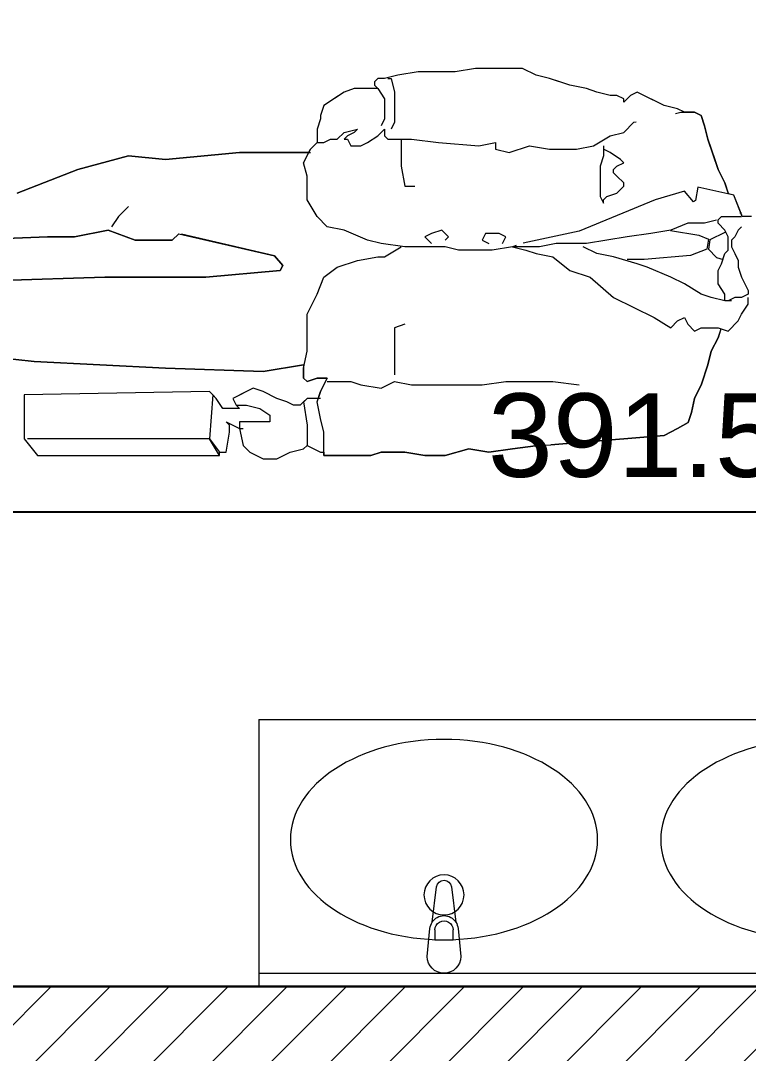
# Model space of a CAD drawing. Header units: centimetres. Extents: x 86156 to 91557, y -55119 to -48172.
# Drawn here: x 88836.3 to 88945.3, y -52449 to -52294.4 of the extents above; entities that cross this region are included whole.
import ezdxf

# ---------------------------------------------------------------- set-up
doc = ezdxf.new("R2010")
doc.units = ezdxf.units.CM
doc.header["$LTSCALE"] = 50
doc.header["$MEASUREMENT"] = 0
doc.layers.get('0').update_dxf_attribs({"color": 8})
for name, color, linetype, lineweight in [('BANJO', 160, 'Continuous', 9), ('BETON HACHURE', 253, 'Continuous', 13), ('MACONNERIE COUPE', 7, 'Continuous', 30), ('MACONNERIE HACHURE', 253, 'Continuous', 13), ('WINDOWS', 21, 'Continuous', 5)]:
    doc.layers.add(name, color=color, linetype=linetype, lineweight=lineweight)
doc.layers.add('COTE 50ème', color=1, linetype='Continuous')
doc.layers.add('FMULT', color=150, linetype='Continuous', plot=False)
doc.layers.add('New_SANITARI BANJO_Pen_No__25', color=7, linetype='Continuous', lineweight=18, true_color=0x40a5ff)
doc.styles.add('RS_TXT_50', font='arial.ttf', dxfattribs={"height": 12.5})
doc.dimstyles.new('RS_50CM_LINEAIRE', dxfattribs={"dimscale": 5, "dimtxt": 12.5, "dimasz": 1.5, "dimexe": 1, "dimexo": 2.5, "dimgap": 1, "dimtad": 1, "dimdec": 1, "dimrnd": 0.5, "dimdsep": 46, "dimtxsty": 'RS_TXT_50', "dimblk1": 'ARCHTICK', "dimblk2": 'ARCHTICK', "dimsah": 1, "dimcen": 2.5, "dimdle": 1, "dimclrt": 4, "dimadec": 0, "dimazin": 2, "dimtfac": 1, "dimtdec": 1, "dimtix": 1, "dimtmove": 2, "dimatfit": 3, "dimfxl": 1, "dimtolj": 1, "dimtzin": 0, "dimarcsym": 0})

# ---------------------------------------------------------------- blocks, each defined once
blk = doc.blocks.new('_ArchTick')
at = {"color": 0, "linetype": 'ByBlock', "const_width": 0.15}
blk.add_lwpolyline([(-0.5, -0.5), (0.5, 0.5)], dxfattribs=at)
blk = doc.blocks.new('*D1689')
at = {"layer": 'COTE 50ème', "color": 0, "lineweight": -2, "ltscale": 0.5, "transparency": 16777216}
for p, q in [((88732.51, -52325.26), (88732.51, -52372.94)), ((89123.76, -52325.26), (89123.76, -52372.94)), ((88727.51, -52367.94), (89128.76, -52367.94))]:
    blk.add_line(p, q, dxfattribs=at)
at = {"layer": 'Defpoints', "color": 0, "ltscale": 0.5, "transparency": 16777216}
for p in [(88732.51, -52312.76), (89123.76, -52312.76), (89123.76, -52367.94)]:
    blk.add_point(p, dxfattribs=at)
at = {"layer": 'COTE 50ème', "color": 0, "lineweight": -2, "ltscale": 0.5, "transparency": 16777216, "xscale": 7.5, "yscale": 7.5, "zscale": 7.5, "rotation": 180}
blk.add_blockref('_ArchTick', (88732.51, -52367.94), dxfattribs=at)
at = {"layer": 'COTE 50ème', "color": 0, "lineweight": -2, "ltscale": 0.5, "transparency": 16777216, "xscale": 7.5, "yscale": 7.5, "zscale": 7.5}
blk.add_blockref('_ArchTick', (89123.76, -52367.94), dxfattribs=at)
at = {"layer": 'COTE 50ème', "color": 4, "ltscale": 0.5, "transparency": 16777216, "insert": (88928.13, -52356.56), "char_height": 12.5, "attachment_point": 5, "style": 'RS_TXT_50'}
blk.add_mtext('\\A1;391.5', dxfattribs=at)

msp = doc.modelspace()

# ---------------------------------------------------------------- hatches: boundary and pattern name
at = {"layer": 'BETON HACHURE', "ltscale": 0.5, "transparency": 33554559}
h = msp.add_hatch(color=256, dxfattribs=at)
h.dxf.hatch_style = 1
h.paths.add_polyline_path([(89857.95, -49968.55), (89601.54, -49712.14), (89017.58, -49863.16), (88999.75, -49863.16), (88314.75, -49713.17), (88293.27, -49713.16), (87031.8, -49846.89), (86857.57, -50021.45), (86757.23, -51272.48), (86839.4, -52045.38), (86669.47, -52571.17), (86746.67, -53900.72), (86983.5, -54130.12), (88279.55, -54131.55), (88279.55, -54261.56), (89504.55, -54261.56), (89504.55, -54401.56), (90492.95, -54401.56), (90492.95, -51921.06), (89857.95, -51772.6)])
h.paths.add_polyline_path([(89837.95, -51788.46), (90472.95, -51936.92), (90472.95, -54381.56), (89524.55, -54381.56), (89524.55, -54241.56), (88299.55, -54241.56), (88299.55, -54111.57), (86991.6, -54110.13), (86766.18, -53891.78), (86689.65, -52573.76), (86859.73, -52047.49), (86777.31, -51272.22), (86876.91, -50030.38), (87040.95, -49866.03), (88294.32, -49733.16), (88312.58, -49733.17), (88997.58, -49883.16), (89020.13, -49883.16), (89595.48, -49734.36), (89837.95, -49976.84)], flags=16)
at = {"layer": 'MACONNERIE HACHURE'}
h = msp.add_hatch(dxfattribs=at)
h.set_pattern_fill('ANSI31', color=256, scale=50, style=0)
h.paths.add_polyline_path([(87758.76, -52955.37), (87778.76, -52955.37), (87778.76, -52947.37), (87758.76, -52947.37)])
h.paths.add_polyline_path([(88286.04, -52214.87), (88333.76, -52214.87), (88333.76, -52217.37), (88286.04, -52217.37)])
h.paths.add_polyline_path([(88508.76, -52214.87), (88511.26, -52214.87), (88511.26, -52217.37), (88508.76, -52217.37)], flags=17)
h.paths.add_polyline_path([(88732.51, -52214.87), (88735.01, -52214.87), (88735.01, -52217.37), (88732.51, -52217.37)], flags=17)
h.paths.add_polyline_path([(89529.77, -52445.36), (89529.77, -52457.35), (89443.76, -52457.37), (89443.76, -52445.36)])
h.paths.add_polyline_path([(89053.75, -52176.06), (89123.76, -52176.06), (89123.76, -52181.06), (89053.75, -52181.06)])
h.paths.add_polyline_path([(89053.75, -52241.87), (89123.76, -52241.87), (89123.76, -52246.87), (89053.75, -52246.87)])
h.paths.add_polyline_path([(89053.75, -52321.87), (89123.76, -52321.87), (89123.76, -52326.87), (89053.75, -52326.87)], flags=17)
h.paths.add_polyline_path([(88422.51, -52214.87), (88422.51, -52217.37), (88428.76, -52217.37), (88428.76, -52214.87), (88425.01, -52214.87), (88425.01, -52082.37), (88422.51, -52082.37)], flags=17)
h.paths.add_polyline_path([(88425.01, -52217.37), (88420.01, -52217.37), (88420.01, -52214.87), (88422.51, -52214.87), (88422.51, -52082.37), (88425.01, -52082.37)], flags=17)
h.paths.add_polyline_path([(88333.76, -52214.87), (88333.76, -52217.37), (88340.01, -52217.37), (88340.01, -52214.87), (88336.26, -52214.87), (88336.26, -52082.37), (88333.76, -52082.37)], flags=16)
h.paths.add_polyline_path([(88336.26, -52217.37), (88331.26, -52217.37), (88331.26, -52214.87), (88333.76, -52214.87), (88333.76, -52082.37), (88336.26, -52082.37)])
h.paths.add_polyline_path([(88821.26, -52214.87), (88821.26, -52217.37), (88815.01, -52217.37), (88815.01, -52214.87), (88818.76, -52214.87), (88818.76, -52082.37), (88821.26, -52082.37)], flags=17)
h.paths.add_polyline_path([(88818.76, -52217.37), (88823.76, -52217.37), (88823.76, -52214.87), (88821.26, -52214.87), (88821.26, -52082.37), (88818.76, -52082.37)], flags=17)
h.paths.add_polyline_path([(88910.01, -52214.87), (88910.01, -52217.37), (88903.76, -52217.37), (88903.76, -52214.87), (88907.51, -52214.87), (88907.51, -52082.37), (88910.01, -52082.37)], flags=17)
h.paths.add_polyline_path([(88998.76, -52214.87), (88998.76, -52217.37), (88992.51, -52217.37), (88992.51, -52214.87), (88996.26, -52214.87), (88996.26, -52082.37), (88998.76, -52082.37)], flags=17)
h.paths.add_polyline_path([(88907.51, -52217.37), (88912.51, -52217.37), (88912.51, -52214.87), (88910.01, -52214.87), (88910.01, -52082.37), (88907.51, -52082.37)], flags=17)
h.paths.add_polyline_path([(88017.09, -52412.37), (87993.76, -52412.37), (87993.76, -52392.37), (88017.09, -52392.37)])
h.paths.add_polyline_path([(88183.76, -52412.37), (88143.76, -52412.37), (88143.76, -52392.37), (88183.76, -52392.37)])
h.paths.add_polyline_path([(87802.09, -52412.37), (87778.76, -52412.37), (87778.76, -52392.37), (87802.09, -52392.37)])
h.paths.add_polyline_path([(87968.76, -52412.37), (87928.76, -52412.37), (87928.76, -52392.37), (87968.76, -52392.37)])
h.paths.add_polyline_path([(87758.76, -52562.37), (87778.76, -52562.37), (87778.76, -52412.37), (87758.76, -52412.37)])
h.paths.add_polyline_path([(87758.76, -52797.37), (87778.76, -52797.37), (87778.76, -52742.37), (87758.76, -52742.37)])
h.paths.add_polyline_path([(87758.76, -53222.37), (87778.76, -53222.37), (87778.76, -53135.37), (87758.76, -53135.37)])
h.paths.add_polyline_path([(87778.76, -53342.49), (88183.76, -53342.49), (88183.76, -53323.37), (87778.76, -53323.37)])
h.paths.add_polyline_path([(88183.76, -53323.37), (88203.76, -53323.37), (88203.76, -52847.37), (88183.76, -52847.37)])
h.paths.add_polyline_path([(88298.76, -52797.37), (88318.76, -52797.37), (88318.76, -52742.37), (88298.76, -52742.37)])
h.paths.add_polyline_path([(88203.76, -52412.37), (88203.76, -52439.04), (88261.26, -52439.04), (88261.26, -52404.04), (88203.76, -52404.04), (88203.76, -52394.04), (88271.26, -52394.04), (88271.26, -52439.04), (88511.26, -52439.04), (88511.26, -52429.04), (88523.26, -52429.04), (88523.26, -52459.04), (88318.76, -52459.04), (88318.76, -52562.37), (88298.76, -52562.37), (88298.76, -52459.04), (88183.76, -52459.04), (88183.76, -52412.37)])
h.paths.add_polyline_path([(88333.76, -52057.37), (88333.76, -52082.37), (88511.26, -52082.37), (88511.26, -52338.82), (88523.26, -52338.82), (88523.26, -52328.82), (88531.26, -52328.82), (88531.26, -52316.82), (88523.26, -52316.82), (88523.58, -52082.16), (88720.51, -52082.37), (88720.51, -52317.04), (88631.26, -52317.04), (88631.26, -52329.04), (88720.51, -52329.04), (88720.51, -52347.05), (88732.51, -52347.05), (88732.51, -52082.37), (88998.76, -52082.37), (88998.76, -52057.37)])
h.paths.add_polyline_path([(89123.76, -52321.87), (89093.76, -52321.87), (89093.76, -52439.04), (88732.51, -52439.04), (88732.51, -52429.04), (88720.51, -52429.04), (88720.51, -52459.04), (89123.76, -52459.04), (89123.76, -52439.04), (89098.76, -52439.04), (89098.76, -52421.87), (89123.76, -52421.87), (89123.76, -52416.87), (89098.76, -52416.87), (89098.76, -52381.87), (89123.76, -52381.87), (89123.76, -52361.87), (89098.76, -52361.87), (89098.76, -52326.87), (89123.76, -52326.87)])
h.paths.add_polyline_path([(89418.76, -52612.37), (89258.76, -52612.37), (89258.76, -52632.37), (89443.76, -52632.37), (89443.76, -52562.37), (89418.76, -52562.37)])
h.paths.add_polyline_path([(89148.76, -52573.37), (89148.76, -52612.37), (89158.76, -52612.37), (89158.76, -52632.37), (89123.76, -52632.37), (89123.76, -52573.37)])
h.paths.add_polyline_path([(89033.76, -52540.37), (89033.76, -52797.37), (89053.76, -52797.37), (89053.76, -52552.37), (89123.76, -52552.37), (89123.76, -52540.37)])
h.paths.add_polyline_path([(89753.76, -53120.37), (89650.76, -53120.37), (89650.76, -53132.37), (90131.82, -53132.37), (90131.82, -53112.37), (89773.76, -53112.37), (89773.76, -52714.37), (89753.76, -52714.37), (89753.76, -52797.37), (89650.76, -52797.37), (89650.76, -52807.37), (89753.76, -52807.37)])
h.paths.add_polyline_path([(89558.76, -53132.37), (89548.76, -53132.37), (89548.76, -53120.37), (89558.76, -53120.37)])
h.paths.add_polyline_path([(89548.76, -52807.37), (89558.76, -52807.37), (89558.76, -52797.37), (89548.76, -52797.37)])
h.paths.add_polyline_path([(89513.76, -52777.38), (89533.76, -52777.38), (89533.76, -52797.37), (89513.76, -52797.37)])
h.paths.add_polyline_path([(89621.76, -52365.37), (89633.76, -52365.37), (89633.76, -52292.38), (89621.76, -52292.38)], flags=17)
h.paths.add_polyline_path([(89444.26, -52540.37), (89444.26, -52552.37), (89513.76, -52552.37), (89513.76, -52687.37), (89533.76, -52687.37), (89533.76, -52552.37), (89633.76, -52552.37), (89633.76, -52435.37), (89621.76, -52435.37), (89621.76, -52445.36), (89611.76, -52445.36), (89611.76, -52457.36), (89621.76, -52457.36), (89621.76, -52540.37)])
h.paths.add_polyline_path([(90013.76, -52057.37), (90013.76, -52082.37), (89943.76, -52082.37), (89943.76, -52312.37), (89773.76, -52312.37), (89773.76, -52622.37), (89753.76, -52622.37), (89753.76, -52292.37), (89923.76, -52292.37), (89923.76, -52082.37), (89568.76, -52082.37), (89568.76, -52057.37)])
h.paths.add_polyline_path([(90233.76, -52424.26), (90233.76, -52502.37), (90358.76, -52502.37), (90358.76, -52567.37), (90383.76, -52567.37), (90383.76, -52477.37), (90258.76, -52477.37), (90258.76, -52424.26)])
h.paths.add_polyline_path([(90233.76, -53062.37), (90233.81, -53112.37), (90223.82, -53112.37), (90223.82, -53132.37), (90233.83, -53132.37), (90233.87, -53182.37), (90258.76, -53182.37), (90258.76, -53132.37), (90383.76, -53132.37), (90383.76, -53112.37), (90258.76, -53112.37), (90258.76, -53062.37)])
h.paths.add_polyline_path([(89103.59, -52902.37), (89053.76, -52902.37), (89053.76, -52942.37), (89103.59, -52942.37)])
h.paths.add_polyline_path([(89263.76, -52902.37), (89223.76, -52902.37), (89223.76, -52942.37), (89263.76, -52942.37)])
h.paths.add_polyline_path([(88553.76, -54162.37), (88653.76, -54162.37), (88653.76, -54187.37), (88553.76, -54187.37)])
h.paths.add_polyline_path([(88333.76, -54052.37), (88308.76, -54052.37), (88308.76, -54072.37), (88333.76, -54072.37)])
h.paths.add_polyline_path([(88208.76, -53742.37), (88208.76, -53677.37), (88183.76, -53677.37), (88183.76, -53767.37), (88308.76, -53767.37), (88308.76, -53782.37), (88333.76, -53782.37), (88333.76, -53742.37)])
h.paths.add_polyline_path([(89028.76, -53932.37), (89028.76, -54072.37), (89053.76, -54072.37), (89053.76, -53957.37), (89071.26, -53957.37), (89071.26, -53932.37)])
h.paths.add_polyline_path([(88333.76, -54122.37), (88333.76, -54162.37), (88373.76, -54162.37), (88373.76, -54187.37), (88308.76, -54187.37), (88308.76, -54122.37)])
h.paths.add_polyline_path([(88893.76, -54162.37), (88833.76, -54162.37), (88833.76, -54187.37), (88918.76, -54187.37), (88918.76, -54122.37), (88918.76, -54122.37), (88903.76, -54122.37), (88903.76, -54072.37), (88893.76, -54072.37)])
h.paths.add_polyline_path([(88208.76, -53447.37), (88183.76, -53447.37), (88183.76, -53497.37), (88208.76, -53497.37)])
h.paths.add_polyline_path([(89463.92, -52902.37), (89513.76, -52902.37), (89513.76, -52942.37), (89463.92, -52942.37)])
h.paths.add_polyline_path([(89303.76, -52902.37), (89343.76, -52902.37), (89343.76, -52942.37), (89303.76, -52942.37)])
h.paths.add_polyline_path([(90013.76, -54162.37), (89913.76, -54162.37), (89913.76, -54187.37), (90013.76, -54187.37)])
h.paths.add_polyline_path([(90233.76, -54052.37), (90258.76, -54052.37), (90258.76, -54072.37), (90233.76, -54072.37)])
h.paths.add_polyline_path([(89251.26, -53932.37), (89251.26, -53957.37), (89268.76, -53957.37), (89268.76, -54122.37), (89298.76, -54122.37), (89298.76, -53957.37), (89316.37, -53957.37), (89316.37, -53932.37)])
h.paths.add_polyline_path([(90358.76, -53742.37), (90358.76, -53677.37), (90383.76, -53677.37), (90383.76, -53767.37), (90258.76, -53767.37), (90258.76, -53782.37), (90233.76, -53782.37), (90233.76, -53742.37)])
h.paths.add_polyline_path([(89538.76, -53932.37), (89538.76, -54072.37), (89513.76, -54072.37), (89513.76, -53957.37), (89496.26, -53957.37), (89496.26, -53932.37)])
h.paths.add_polyline_path([(90233.76, -54122.37), (90233.76, -54162.37), (90193.76, -54162.37), (90193.76, -54187.37), (90258.76, -54187.37), (90258.76, -54122.37)])
h.paths.add_polyline_path([(89673.76, -54162.37), (89733.76, -54162.37), (89733.76, -54187.37), (89648.76, -54187.37), (89648.76, -54122.37), (89648.76, -54122.37), (89663.76, -54122.37), (89663.76, -54072.37), (89673.76, -54072.37)])
h.paths.add_polyline_path([(90358.76, -52797.37), (90383.76, -52797.37), (90383.76, -52747.37), (90358.76, -52747.37)])
h.paths.add_polyline_path([(90358.76, -53447.37), (90383.76, -53447.37), (90383.76, -53497.37), (90358.76, -53497.37)])
h.paths.add_polyline_path([(90233.76, -52847.37), (90258.76, -52847.37), (90258.76, -52902.26), (90233.76, -52902.26)])
h.paths.add_polyline_path([(90233.76, -53397.37), (90258.76, -53397.37), (90258.76, -53342.49), (90233.76, -53342.49)])
h.paths.add_polyline_path([(90193.76, -52082.36), (90233.76, -52082.36), (90233.76, -52057.36), (90193.76, -52057.36)])
h.paths.add_polyline_path([(90233.76, -52154.25), (90258.76, -52154.25), (90258.76, -52107.36), (90233.76, -52107.36)])
h.paths.add_polyline_path([(89298.76, -52082.36), (89148.76, -52082.36), (89148.76, -52057.36), (89298.76, -52057.36)])
h.paths.add_polyline_path([(89418.76, -52082.36), (89398.76, -52082.36), (89398.76, -52057.36), (89418.76, -52057.36)])
at = {"layer": 'WINDOWS'}
h = msp.add_hatch(color=140, dxfattribs=at)
h.dxf.hatch_style = 1
h.paths.add_polyline_path([(89018.83, -49872.96), (88998.69, -49872.96), (88313.69, -49722.97), (88293.78, -49722.96), (87036.29, -49856.27), (86867.05, -50025.82), (86767.07, -51272.35), (86849.36, -52046.42), (86679.36, -52572.44), (86756.23, -53896.34), (86987.47, -54120.32), (88289.35, -54121.76), (88289.35, -54251.76), (89514.35, -54251.76), (89514.35, -54391.76), (90483.15, -54391.76), (90483.15, -51928.83), (89848.15, -51780.37), (89848.15, -49972.61), (89598.57, -49723.03)])
h.paths.add_polyline_path([(89597.96, -49725.25), (89846.15, -49973.44), (89846.15, -51781.96), (90481.15, -51930.42), (90481.15, -54389.76), (89516.35, -54389.76), (89516.35, -54249.76), (88291.35, -54249.76), (88291.35, -54119.77), (86988.28, -54118.32), (86758.18, -53895.45), (86681.38, -52572.7), (86851.4, -52046.63), (86769.08, -51272.33), (86868.98, -50026.72), (87037.2, -49858.18), (88293.89, -49724.96), (88313.47, -49724.97), (88998.47, -49874.96), (89019.08, -49874.96)], flags=16)

# ---------------------------------------------------------------- linework, layer by layer
at = {"layer": 'BANJO'}
for p, q in [((88871.99, -52399.03), (88982.87, -52399.03)), ((88871.99, -52399.03), (88871.99, -52439.03)), ((88897.94, -52429.38), (88898.6, -52424.09)), ((88900.82, -52424.09), (88901.48, -52429.38)), ((88897.21, -52434.53), (88897.61, -52430.33)), ((88901.81, -52430.33), (88902.21, -52434.53)), ((88898.35, -52430.55), (88898.35, -52432.04)), ((88901.07, -52432.04), (88901.07, -52430.55)), ((88898.35, -52432.04), (88901.07, -52432.04)), ((88871.99, -52437.03), (88982.87, -52437.03)), ((88871.99, -52439.03), (88982.87, -52439.03))]:
    msp.add_line(p, q, dxfattribs=at)
at = {"layer": 'BANJO', "extrusion": (0, 0, -1)}
for centre in [(88899.71, -52417.03), (88955.15, -52417.03)]:
    msp.add_ellipse(centre, major_axis=(23, 0), ratio=0.652174, dxfattribs=at)
for centre, major_axis, start_param, end_param in [((88899.71, -52425.31), (2.12, -2.12), -0.785398, 5.497787), ((88899.71, -52424.23), (0.791, 0.791), 4.051589, 6.943986), ((88899.71, -52430.52), (1.49, 1.49), 4.498953, 6.496621), ((88899.71, -52430.52), (1.49, -1.49), 2.446421, 2.928157), ((88899.71, -52430.55), (0.962, -0.962), 2.356194, 5.497787), ((88899.71, -52430.52), (1.49, 1.49), 0.213436, 0.695171), ((88899.71, -52434.53), (1.77, -1.77), -0.785398, 2.356194)]:
    msp.add_ellipse(centre, major_axis=major_axis, ratio=1, start_param=start_param, end_param=end_param, dxfattribs=at)
at = {"layer": 'FMULT', "ltscale": 0.5}
msp.add_lwpolyline([(88271.26, -52439.03), (88271.26, -52394.03), (88203.76, -52394.03), (88203.76, -52107.37), (88333.76, -52107.37), (88333.76, -52082.36), (88998.76, -52082.36), (88998.76, -52107.36), (89123.76, -52107.37), (89123.76, -52439.03)], close=True, dxfattribs=at)
at = {"layer": 'MACONNERIE COUPE'}
msp.add_lwpolyline([(89123.76, -52321.86), (89093.76, -52321.86), (89093.76, -52439.03), (88732.51, -52439.03), (88732.51, -52429.03), (88720.51, -52429.03), (88720.51, -52459.03), (89123.76, -52459.03), (89123.76, -52439.03), (89098.76, -52439.03), (89098.76, -52421.86), (89123.76, -52421.86), (89123.76, -52416.86), (89098.76, -52416.86), (89098.76, -52381.86), (89123.76, -52381.86), (89123.76, -52361.86), (89098.76, -52361.86), (89098.76, -52326.86), (89123.76, -52326.86)], close=True, dxfattribs=at)
at = {"layer": 'New_SANITARI BANJO_Pen_No__25', "color": 150, "linetype": 'Continuous', "lineweight": 5, "true_color": 0x007ae6}
for p, q in [((88904.42, -52301.57), (88901.39, -52302.07)), ((88904.42, -52301.57), (88901.39, -52302.07)), ((88911.48, -52301.57), (88904.42, -52301.57)), ((88906.94, -52301.57), (88904.42, -52301.57)), ((88909.46, -52301.57), (88906.94, -52301.57)), ((88911.48, -52301.57), (88909.46, -52301.57)), ((88913.5, -52302.58), (88911.48, -52301.57)), ((88913.5, -52302.58), (88911.48, -52301.57)), ((88889.79, -52303.08), (88889.29, -52303.58)), ((88889.79, -52303.08), (88889.29, -52303.59)), ((88890.8, -52303.08), (88889.79, -52303.08)), ((88890.8, -52303.08), (88889.79, -52303.08)), ((88892.82, -52302.58), (88890.8, -52303.08)), ((88892.82, -52302.58), (88890.8, -52303.08)), ((88891.31, -52303.08), (88891.81, -52303.08)), ((88891.81, -52303.08), (88892.31, -52305.1)), ((88895.85, -52302.07), (88892.82, -52302.58)), ((88895.84, -52302.07), (88892.82, -52302.58)), ((88898.37, -52302.07), (88895.84, -52302.07)), ((88901.39, -52302.07), (88895.85, -52302.07)), ((88901.39, -52302.07), (88898.37, -52302.07)), ((88915.52, -52303.08), (88913.5, -52302.58)), ((88915.51, -52303.08), (88913.5, -52302.58)), ((88917.03, -52303.59), (88915.51, -52303.08)), ((88918.54, -52304.09), (88915.52, -52303.08)), ((88886.26, -52304.59), (88884.75, -52305.1)), ((88886.26, -52304.59), (88884.75, -52305.1)), ((88889.79, -52304.59), (88886.26, -52304.59)), ((88887.78, -52304.59), (88886.26, -52304.59)), ((88889.29, -52304.59), (88887.78, -52304.59)), ((88889.29, -52303.58), (88889.29, -52304.09)), ((88889.29, -52303.59), (88889.29, -52304.09)), ((88889.29, -52304.09), (88889.79, -52304.59)), ((88889.29, -52304.09), (88889.79, -52304.59)), ((88889.79, -52304.59), (88890.8, -52306.11)), ((88918.54, -52304.09), (88917.03, -52303.59)), ((88921.06, -52304.59), (88918.54, -52304.09)), ((88921.06, -52304.59), (88918.54, -52304.09)), ((88922.58, -52305.1), (88921.06, -52304.59)), ((88922.58, -52305.1), (88921.06, -52304.59)), ((88884.75, -52305.1), (88881.72, -52307.11)), ((88883.24, -52306.11), (88881.72, -52307.11)), ((88884.75, -52305.1), (88883.24, -52306.11)), ((88890.8, -52306.11), (88890.8, -52308.12)), ((88892.31, -52305.1), (88892.31, -52307.11)), ((88924.59, -52305.6), (88922.58, -52305.1)), ((88924.59, -52305.6), (88922.58, -52305.1)), ((88925.6, -52305.6), (88924.59, -52305.6)), ((88925.6, -52305.6), (88924.59, -52305.6)), ((88926.61, -52306.1), (88925.6, -52305.6)), ((88926.61, -52306.11), (88925.6, -52305.6)), ((88927.62, -52305.6), (88926.61, -52306.61)), ((88926.61, -52306.61), (88926.61, -52306.1)), ((88927.11, -52306.11), (88926.61, -52306.61)), ((88926.61, -52306.61), (88926.61, -52306.11)), ((88927.62, -52305.6), (88927.11, -52306.11)), ((88928.63, -52305.1), (88927.62, -52305.6)), ((88928.63, -52305.1), (88927.62, -52305.6)), ((88932.66, -52307.11), (88928.63, -52305.1)), ((88929.64, -52305.6), (88928.63, -52305.1)), ((88932.66, -52307.11), (88929.64, -52305.6)), ((88881.72, -52307.11), (88881.22, -52308.62)), ((88881.72, -52307.11), (88881.22, -52308.63)), ((88890.8, -52308.12), (88890.8, -52309.13)), ((88892.31, -52307.11), (88892.31, -52309.63)), ((88934.68, -52307.62), (88932.66, -52307.11)), ((88934.68, -52307.62), (88932.66, -52307.11)), ((88934.36, -52308.29), (88935.18, -52308.12)), ((88935.69, -52308.12), (88934.68, -52307.62)), ((88935.69, -52308.12), (88934.68, -52307.62)), ((88935.18, -52308.12), (88937.2, -52308.12)), ((88937.2, -52308.12), (88935.69, -52308.12)), ((88937.2, -52308.12), (88935.69, -52308.12)), ((88938.21, -52308.62), (88937.2, -52308.12)), ((88937.2, -52308.12), (88938.21, -52308.63)), ((88881.22, -52309.13), (88880.71, -52310.64)), ((88881.22, -52309.13), (88880.71, -52310.64)), ((88881.22, -52308.62), (88881.22, -52309.13)), ((88881.22, -52308.63), (88881.22, -52309.13)), ((88890.8, -52309.13), (88890.3, -52310.14)), ((88892.31, -52309.63), (88891.81, -52310.64)), ((88926.61, -52311.15), (88928.12, -52309.63)), ((88928.12, -52309.63), (88928.49, -52309.54)), ((88938.72, -52310.14), (88938.21, -52308.62)), ((88938.21, -52308.63), (88938.71, -52310.14)), ((88880.71, -52310.64), (88880.71, -52312.66)), ((88880.71, -52310.64), (88880.71, -52311.15)), ((88880.71, -52311.15), (88880.71, -52311.65)), ((88883.74, -52312.15), (88884.75, -52311.15)), ((88884.75, -52311.15), (88886.77, -52310.64)), ((88886.26, -52311.15), (88885.25, -52311.65)), ((88886.77, -52310.64), (88886.26, -52311.15)), ((88889.79, -52311.65), (88890.3, -52311.15)), ((88890.3, -52311.15), (88890.8, -52310.64)), ((88890.8, -52310.64), (88890.8, -52311.15)), ((88890.8, -52311.15), (88890.8, -52311.65)), ((88924.59, -52311.65), (88926.61, -52311.15)), ((88938.71, -52310.14), (88939.22, -52312.15)), ((88939.22, -52312.15), (88938.72, -52310.14)), ((88880.71, -52312.66), (88879.71, -52313.66)), ((88879.71, -52313.67), (88880.71, -52312.66)), ((88880.71, -52312.66), (88881.72, -52312.66)), ((88881.72, -52312.66), (88882.73, -52312.15)), ((88882.73, -52312.15), (88883.74, -52312.15)), ((88885.25, -52311.65), (88884.75, -52312.15)), ((88884.75, -52312.15), (88885.25, -52312.15)), ((88885.25, -52312.15), (88885.76, -52313.16)), ((88887.27, -52313.16), (88888.28, -52312.66)), ((88888.28, -52312.66), (88889.79, -52311.65)), ((88890.8, -52311.65), (88891.31, -52312.15)), ((88891.31, -52312.15), (88894.84, -52312.15)), ((88893.32, -52312.15), (88893.32, -52313.67)), ((88894.84, -52312.15), (88898.87, -52312.66)), ((88898.87, -52312.66), (88904.92, -52313.16)), ((88904.92, -52313.16), (88907.44, -52312.66)), ((88907.44, -52312.66), (88907.44, -52313.67)), ((88922.07, -52313.16), (88924.59, -52311.65)), ((88940.73, -52316.69), (88939.22, -52312.15)), ((88939.22, -52312.15), (88940.23, -52315.18)), ((88869.11, -52314.17), (88858.02, -52315.18)), ((88858.02, -52315.18), (88869.11, -52314.17)), ((88879.45, -52314.17), (88869.11, -52314.17)), ((88869.11, -52314.17), (88879.71, -52314.17)), ((88878.7, -52315.68), (88879.71, -52313.67)), ((88879.71, -52313.66), (88879.45, -52314.17)), ((88885.76, -52313.16), (88887.27, -52313.16)), ((88893.32, -52313.67), (88893.32, -52315.68)), ((88907.44, -52313.67), (88909.46, -52314.17)), ((88909.46, -52314.17), (88912.49, -52313.16)), ((88912.49, -52313.16), (88915.51, -52313.67)), ((88915.51, -52313.67), (88919.55, -52313.67)), ((88919.55, -52313.67), (88922.07, -52313.16)), ((88923.58, -52313.16), (88923.58, -52314.67)), ((88924.59, -52314.17), (88923.58, -52313.67)), ((88926.11, -52315.18), (88924.59, -52314.17)), ((88852.47, -52314.67), (88844.91, -52316.69)), ((88844.91, -52316.69), (88852.47, -52314.67)), ((88858.02, -52315.18), (88852.47, -52314.67)), ((88852.47, -52314.67), (88858.02, -52315.18)), ((88879.2, -52317.7), (88878.7, -52315.68)), ((88893.32, -52315.68), (88893.32, -52316.19)), ((88923.58, -52314.67), (88923.08, -52316.19)), ((88925.6, -52316.19), (88926.61, -52315.68)), ((88926.61, -52315.68), (88926.11, -52315.18)), ((88940.23, -52315.18), (88940.73, -52316.69)), ((88844.91, -52316.69), (88835.83, -52320.22)), ((88835.83, -52320.22), (88844.91, -52316.69)), ((88893.32, -52316.19), (88893.83, -52319.21)), ((88923.08, -52316.19), (88923.08, -52318.7)), ((88925.1, -52316.69), (88925.6, -52316.19)), ((88925.1, -52317.19), (88925.1, -52316.69)), ((88925.6, -52317.7), (88925.1, -52317.19)), ((88941.74, -52318.7), (88940.73, -52316.69)), ((88940.73, -52316.69), (88941.74, -52318.7)), ((88879.2, -52321.22), (88879.2, -52317.7)), ((88923.08, -52318.7), (88923.08, -52320.72)), ((88926.61, -52318.7), (88925.6, -52317.7)), ((88926.61, -52319.21), (88926.61, -52318.7)), ((88942.29, -52320.33), (88941.74, -52318.7)), ((88941.74, -52318.7), (88942.25, -52320.22)), ((88893.83, -52319.21), (88894.33, -52319.21)), ((88894.33, -52319.21), (88895.34, -52319.21)), ((88924.09, -52320.72), (88925.6, -52320.22)), ((88925.6, -52320.22), (88926.61, -52319.21)), ((88935.72, -52319.92), (88931.3, -52321.22)), ((88937.07, -52321.52), (88935.72, -52319.92)), ((88937.7, -52319.32), (88937.34, -52321.32)), ((88943.12, -52320.52), (88937.7, -52319.32)), ((88943.12, -52320.52), (88942.29, -52320.33)), ((88944.37, -52323.74), (88943.12, -52320.52)), ((88944.29, -52323.53), (88943.12, -52320.52)), ((88880.71, -52323.74), (88879.2, -52321.22)), ((88931.3, -52321.22), (88919.93, -52325.94)), ((88923.08, -52320.72), (88923.58, -52321.73)), ((88923.58, -52321.22), (88924.09, -52320.72)), ((88923.58, -52321.73), (88923.58, -52321.22)), ((88937.34, -52321.32), (88937.07, -52321.52)), ((88852.47, -52322.23), (88850.96, -52323.74)), ((88944.26, -52323.24), (88944.02, -52323.24)), ((88850.96, -52323.74), (88849.95, -52325.26)), ((88882.23, -52325.26), (88880.71, -52323.74)), ((88936.19, -52324.75), (88933.67, -52325.76)), ((88938.71, -52324.75), (88936.19, -52324.75)), ((88940.52, -52324.3), (88938.71, -52324.75)), ((88940.73, -52324.25), (88941.24, -52323.74)), ((88940.73, -52324.75), (88940.73, -52324.25)), ((88941.74, -52325.76), (88940.73, -52324.75)), ((88941.24, -52323.74), (88942.25, -52323.74)), ((88942.25, -52323.74), (88943.25, -52323.74)), ((88943.25, -52323.74), (88944.26, -52323.74)), ((88945.72, -52323.74), (88944.37, -52323.74)), ((88844.4, -52326.77), (88849.44, -52325.76)), ((88849.44, -52325.76), (88844.4, -52326.77)), ((88849.44, -52325.76), (88853.48, -52327.27)), ((88853.48, -52327.27), (88849.44, -52325.76)), ((88859.03, -52327.27), (88859.99, -52326.31)), ((88859.99, -52326.31), (88874.32, -52329.6)), ((88874.32, -52329.6), (88860.42, -52326.4)), ((88884.75, -52325.76), (88882.23, -52325.26)), ((88888.28, -52327.27), (88884.75, -52325.76)), ((88897.86, -52326.26), (88896.85, -52326.77)), ((88899.38, -52325.76), (88897.86, -52326.26)), ((88900.38, -52326.77), (88899.38, -52325.76)), ((88905.93, -52326.26), (88905.43, -52327.27)), ((88907.95, -52326.26), (88905.93, -52326.26)), ((88908.96, -52326.77), (88907.95, -52326.26)), ((88919.93, -52325.94), (88911.54, -52327.74)), ((88930.65, -52326.26), (88927.11, -52326.77)), ((88933.67, -52325.76), (88930.65, -52326.26)), ((88933.64, -52325.84), (88937.88, -52326.54)), ((88937.88, -52326.54), (88939.33, -52327.14)), ((88941.76, -52326.14), (88939.51, -52327.24)), ((88942.25, -52326.77), (88941.74, -52325.76)), ((88943.76, -52325.76), (88943.25, -52326.77)), ((88944.26, -52325.26), (88943.76, -52325.76)), ((88827.63, -52327.32), (88840.37, -52326.77)), ((88840.37, -52326.77), (88828.77, -52327.27)), ((88840.37, -52326.77), (88844.4, -52326.77)), ((88844.4, -52326.77), (88840.37, -52326.77)), ((88853.48, -52327.27), (88859.03, -52327.27)), ((88859.03, -52327.27), (88853.48, -52327.27)), ((88859.48, -52326.82), (88859.03, -52327.27)), ((88890.3, -52327.78), (88888.28, -52327.27)), ((88893.83, -52328.28), (88890.3, -52327.78)), ((88890.8, -52329.79), (88893.32, -52328.28)), ((88896.35, -52328.28), (88893.83, -52328.28)), ((88899.88, -52328.28), (88896.35, -52328.28)), ((88896.85, -52326.77), (88897.86, -52327.78)), ((88899.88, -52327.27), (88900.38, -52326.77)), ((88901.9, -52328.78), (88899.88, -52328.28)), ((88905.43, -52327.27), (88906.44, -52327.78)), ((88909.97, -52328.28), (88906.94, -52328.78)), ((88908.45, -52327.78), (88908.96, -52326.77)), ((88910.51, -52328.1), (88909.97, -52328.28)), ((88911.98, -52328.28), (88909.97, -52328.28)), ((88909.97, -52328.28), (88911.98, -52328.78)), ((88914, -52328.28), (88911.98, -52328.28)), ((88916.52, -52327.78), (88914, -52328.28)), ((88919.05, -52327.78), (88916.52, -52327.78)), ((88921.06, -52327.78), (88919.05, -52327.78)), ((88922.58, -52329.29), (88920.56, -52328.28)), ((88924.09, -52327.27), (88921.06, -52327.78)), ((88927.11, -52326.77), (88924.09, -52327.27)), ((88939.33, -52327.14), (88939.06, -52328.64)), ((88939.51, -52327.24), (88939.33, -52328.64)), ((88942.25, -52327.27), (88942.25, -52326.77)), ((88942.25, -52328.78), (88942.25, -52327.27)), ((88943.25, -52326.77), (88942.75, -52327.27)), ((88942.75, -52327.27), (88942.75, -52328.28)), ((88942.75, -52328.28), (88943.25, -52329.29)), ((88874.32, -52329.6), (88875.56, -52331.06)), ((88875.56, -52331.06), (88874.32, -52329.6)), ((88886.77, -52330.3), (88889.79, -52329.79)), ((88889.79, -52329.79), (88890.8, -52329.79)), ((88904.42, -52328.78), (88901.9, -52328.78)), ((88906.94, -52328.78), (88904.42, -52328.78)), ((88911.98, -52328.78), (88913.5, -52329.29)), ((88913.5, -52329.29), (88916.02, -52329.79)), ((88916.02, -52329.79), (88918.54, -52331.81)), ((88925.1, -52329.79), (88922.58, -52329.29)), ((88928.63, -52330.8), (88925.1, -52329.79)), ((88936.62, -52329.55), (88929.67, -52330.15)), ((88939.06, -52328.64), (88936.62, -52329.55)), ((88939.33, -52328.64), (88940.5, -52329.85)), ((88941.24, -52330.8), (88941.74, -52329.29)), ((88941.74, -52329.29), (88942.25, -52328.78)), ((88943.25, -52329.29), (88943.76, -52330.3)), ((88875.56, -52331.06), (88875.17, -52331.81)), ((88875.17, -52331.81), (88875.56, -52331.06)), ((88881.72, -52332.82), (88883.74, -52331.3)), ((88883.74, -52331.3), (88886.77, -52330.3)), ((88929.67, -52330.15), (88927.15, -52330.15)), ((88930.14, -52331.3), (88928.63, -52330.8)), ((88933.67, -52332.82), (88930.14, -52331.3)), ((88940.5, -52329.85), (88941.49, -52330.15)), ((88940.73, -52331.81), (88941.24, -52330.8)), ((88943.76, -52330.3), (88943.76, -52331.3)), ((88943.76, -52331.3), (88944.26, -52332.82)), ((88848.94, -52332.82), (88833.31, -52333.32)), ((88833.31, -52333.32), (88848.94, -52332.82)), ((88864.07, -52332.82), (88848.94, -52332.82)), ((88848.94, -52332.82), (88864.07, -52332.82)), ((88875.17, -52331.81), (88864.07, -52332.82)), ((88864.07, -52332.82), (88875.17, -52331.81)), ((88880.71, -52335.34), (88881.72, -52332.82)), ((88918.54, -52331.81), (88921.57, -52332.82)), ((88921.57, -52332.82), (88925.1, -52335.84)), ((88935.69, -52333.82), (88933.67, -52332.82)), ((88940.73, -52332.31), (88940.73, -52331.81)), ((88940.73, -52333.32), (88940.73, -52332.31)), ((88944.26, -52332.82), (88944.77, -52333.82)), ((88938.21, -52335.34), (88935.69, -52333.82)), ((88940.73, -52333.82), (88940.73, -52333.32)), ((88941.74, -52335.34), (88940.73, -52333.82)), ((88944.77, -52333.82), (88945.27, -52334.83)), ((88879.2, -52338.36), (88880.71, -52335.34)), ((88925.1, -52335.84), (88928.12, -52337.35)), ((88939.72, -52335.84), (88938.21, -52335.34)), ((88941.74, -52336.34), (88939.72, -52335.84)), ((88941.74, -52336.34), (88941.74, -52335.34)), ((88943.25, -52335.84), (88942.25, -52336.34)), ((88944.26, -52335.84), (88943.25, -52335.84)), ((88945.27, -52335.34), (88944.26, -52335.84)), ((88945.27, -52334.83), (88945.27, -52335.34)), ((88945.27, -52336.85), (88945.27, -52335.84)), ((88928.12, -52337.35), (88931.15, -52338.86)), ((88942.75, -52336.34), (88941.74, -52336.34)), ((88942.25, -52336.34), (88941.74, -52336.34)), ((88944.26, -52338.36), (88945.27, -52336.85)), ((88944.26, -52338.36), (88945.27, -52336.85)), ((88879.2, -52341.38), (88879.2, -52338.36)), ((88931.15, -52338.86), (88933.67, -52340.38)), ((88934.68, -52339.37), (88935.69, -52338.86)), ((88935.69, -52338.86), (88936.19, -52339.87)), ((88943.76, -52339.37), (88944.26, -52338.36)), ((88943.76, -52339.37), (88944.26, -52338.36)), ((88893.83, -52339.87), (88892.31, -52340.38)), ((88892.31, -52340.38), (88892.31, -52341.89)), ((88933.67, -52340.38), (88934.68, -52339.37)), ((88936.19, -52339.87), (88937.2, -52340.88)), ((88937.2, -52340.88), (88938.21, -52340.38)), ((88938.21, -52340.38), (88940.73, -52340.38)), ((88940.73, -52340.38), (88942.25, -52340.88)), ((88940.73, -52341.89), (88941.19, -52340.53)), ((88941.19, -52340.53), (88942.25, -52340.88)), ((88942.25, -52340.88), (88943.76, -52339.37)), ((88942.25, -52340.88), (88943.76, -52339.37)), ((88879.2, -52343.9), (88879.2, -52341.38)), ((88892.31, -52341.89), (88892.31, -52343.4)), ((88939.72, -52343.91), (88940.73, -52341.89)), ((88940.73, -52341.89), (88939.72, -52343.9)), ((88940.99, -52341.12), (88940.73, -52341.89)), ((88892.31, -52343.4), (88892.31, -52345.42)), ((88838.35, -52345.42), (88823.72, -52343.9)), ((88823.72, -52343.91), (88838.35, -52345.42)), ((88878.7, -52346.42), (88879.2, -52343.9)), ((88939.72, -52343.9), (88939.22, -52345.92)), ((88939.22, -52345.92), (88939.72, -52343.91)), ((88838.35, -52345.42), (88858.02, -52346.43)), ((88858.02, -52346.42), (88838.35, -52345.42)), ((88872.64, -52346.93), (88858.02, -52346.42)), ((88858.02, -52346.43), (88872.65, -52346.93)), ((88878.7, -52345.92), (88872.64, -52346.93)), ((88872.65, -52346.93), (88878.7, -52345.92)), ((88878.7, -52345.92), (88878.7, -52347.94)), ((88878.7, -52347.94), (88878.7, -52346.42)), ((88892.31, -52345.42), (88892.31, -52347.43)), ((88938.25, -52348.84), (88939.22, -52345.92)), ((88939.22, -52345.92), (88938.25, -52348.84)), ((88878.7, -52347.94), (88879.2, -52348.44)), ((88879.2, -52348.44), (88878.7, -52347.94)), ((88879.2, -52348.44), (88880.71, -52347.94)), ((88880.71, -52347.94), (88879.2, -52348.44)), ((88880.71, -52347.94), (88882.23, -52347.94)), ((88882.23, -52347.94), (88880.71, -52347.94)), ((88882.23, -52347.94), (88881.22, -52349.95)), ((88881.72, -52348.94), (88882.23, -52347.94)), ((88871.13, -52349.45), (88868.11, -52350.96)), ((88871.13, -52349.45), (88870.12, -52349.95)), ((88872.65, -52349.95), (88871.13, -52349.45)), ((88872.64, -52349.95), (88871.13, -52349.45)), ((88881.22, -52349.95), (88881.72, -52348.94)), ((88882.23, -52348.44), (88883.24, -52348.44)), ((88883.24, -52348.44), (88885.76, -52348.44)), ((88885.76, -52348.44), (88887.27, -52348.94)), ((88887.27, -52348.94), (88890.3, -52349.45)), ((88890.3, -52349.45), (88892.31, -52348.44)), ((88892.31, -52348.44), (88894.84, -52348.94)), ((88894.84, -52348.94), (88899.88, -52348.94)), ((88899.88, -52348.94), (88902.4, -52348.94)), ((88902.4, -52348.94), (88905.43, -52348.94)), ((88905.43, -52348.94), (88908.96, -52348.44)), ((88908.96, -52348.44), (88911.98, -52348.44)), ((88911.98, -52348.44), (88916.02, -52348.44)), ((88916.02, -52348.44), (88919.93, -52348.93)), ((88937.2, -52350.96), (88938.25, -52348.84)), ((88938.25, -52348.84), (88937.2, -52350.96)), ((88864.58, -52349.95), (88836.84, -52350.46)), ((88864.58, -52349.95), (88836.84, -52350.46)), ((88836.84, -52350.46), (88836.84, -52357.01)), ((88836.84, -52350.46), (88836.84, -52357.01)), ((88865.58, -52350.96), (88864.58, -52349.95)), ((88865.08, -52350.46), (88864.58, -52357.01)), ((88865.58, -52350.96), (88865.08, -52350.46)), ((88866.59, -52352.47), (88865.58, -52350.96)), ((88866.59, -52352.47), (88865.58, -52350.96)), ((88870.12, -52349.95), (88868.11, -52350.96)), ((88868.11, -52350.96), (88868.61, -52351.97)), ((88868.11, -52350.96), (88868.61, -52351.97)), ((88874.66, -52350.96), (88872.64, -52349.95)), ((88874.66, -52350.96), (88872.65, -52349.95)), ((88876.18, -52351.47), (88874.66, -52350.96)), ((88876.18, -52351.46), (88874.66, -52350.96)), ((88877.18, -52351.97), (88876.18, -52351.46)), ((88877.18, -52351.97), (88876.18, -52351.47)), ((88879.2, -52350.96), (88878.19, -52351.97)), ((88879.2, -52350.96), (88878.7, -52351.46)), ((88878.7, -52351.46), (88879.2, -52354.99)), ((88880.88, -52350.96), (88879.2, -52350.96)), ((88881.22, -52350.96), (88879.2, -52350.96)), ((88880.71, -52351.46), (88881.22, -52349.95)), ((88881.22, -52353.98), (88880.71, -52351.46)), ((88881.22, -52349.95), (88880.88, -52350.96)), ((88936.75, -52353.08), (88937.2, -52350.96)), ((88937.2, -52350.96), (88936.75, -52353.08)), ((88869.11, -52352.47), (88866.59, -52352.47)), ((88867.6, -52352.47), (88866.59, -52352.47)), ((88869.11, -52352.47), (88867.6, -52352.47)), ((88868.61, -52351.97), (88869.11, -52352.47)), ((88868.61, -52351.97), (88870.12, -52351.97)), ((88870.12, -52351.97), (88872.14, -52352.47)), ((88872.14, -52352.47), (88873.65, -52353.48)), ((88878.19, -52351.97), (88877.18, -52351.97)), ((88878.19, -52351.97), (88877.18, -52351.97)), ((88867.6, -52354.99), (88867.1, -52354.49)), ((88867.1, -52354.49), (88869.11, -52355.5)), ((88867.6, -52354.99), (88867.1, -52354.49)), ((88867.1, -52354.49), (88869.11, -52355.5)), ((88869.62, -52354.49), (88869.11, -52354.49)), ((88869.11, -52354.49), (88869.11, -52355.5)), ((88870.12, -52354.49), (88869.62, -52354.49)), ((88871.64, -52354.49), (88870.12, -52354.49)), ((88873.15, -52354.49), (88871.64, -52354.49)), ((88873.65, -52354.49), (88873.15, -52354.49)), ((88873.65, -52353.48), (88873.65, -52354.49)), ((88881.72, -52356), (88881.22, -52353.98)), ((88936.25, -52354.59), (88936.75, -52353.08)), ((88936.75, -52353.08), (88936.25, -52354.59)), ((88867.1, -52359.03), (88867.6, -52356)), ((88867.1, -52359.02), (88867.6, -52356)), ((88867.6, -52356), (88867.6, -52354.99)), ((88867.6, -52356), (88867.6, -52354.99)), ((88869.11, -52355.5), (88869.62, -52358.02)), ((88869.11, -52355.5), (88869.62, -52355.5)), ((88869.11, -52355.5), (88869.62, -52358.02)), ((88879.2, -52354.99), (88879.2, -52358.02)), ((88881.72, -52358.02), (88881.72, -52356)), ((88932.66, -52356.51), (88934.68, -52355.5)), ((88934.68, -52355.5), (88932.66, -52356.5)), ((88934.68, -52355.5), (88936.25, -52354.59)), ((88936.25, -52354.59), (88934.68, -52355.5)), ((88836.84, -52357.01), (88838.85, -52359.53)), ((88836.84, -52357.01), (88838.85, -52359.53)), ((88864.58, -52357.01), (88837.34, -52357.01)), ((88866.09, -52359.53), (88864.58, -52357.01)), ((88864.58, -52357.01), (88866.09, -52359.02)), ((88932.66, -52356.5), (88915.68, -52357.9)), ((88915.68, -52357.91), (88932.66, -52356.51)), ((88866.09, -52359.02), (88867.1, -52359.02)), ((88866.09, -52359.53), (88866.09, -52359.03)), ((88866.09, -52359.03), (88867.1, -52359.03)), ((88869.62, -52358.02), (88870.63, -52359.03)), ((88869.62, -52358.02), (88870.63, -52359.02)), ((88870.63, -52359.02), (88872.64, -52360.03)), ((88870.63, -52359.03), (88872.65, -52360.03)), ((88874.66, -52360.03), (88876.68, -52359.02)), ((88874.66, -52360.03), (88876.68, -52359.03)), ((88876.68, -52359.03), (88878.7, -52358.52)), ((88876.68, -52359.02), (88878.7, -52358.52)), ((88878.7, -52358.52), (88879.2, -52358.02)), ((88878.7, -52358.52), (88879.2, -52358.02)), ((88879.2, -52358.02), (88881.22, -52359.03)), ((88879.2, -52358.02), (88880.21, -52358.52)), ((88880.21, -52358.52), (88881.22, -52359.02)), ((88881.22, -52359.02), (88881.72, -52359.02)), ((88881.22, -52359.03), (88881.72, -52359.03)), ((88881.72, -52359.53), (88881.72, -52358.02)), ((88881.72, -52359.03), (88881.72, -52359.53)), ((88890.3, -52359.02), (88888.78, -52359.53)), ((88888.78, -52359.53), (88890.3, -52359.03)), ((88893.83, -52359.02), (88890.3, -52359.02)), ((88890.3, -52359.03), (88893.83, -52359.03)), ((88896.85, -52359.53), (88893.83, -52359.02)), ((88893.83, -52359.03), (88896.85, -52359.53)), ((88899.88, -52359.53), (88903.41, -52358.52)), ((88903.41, -52358.52), (88899.88, -52359.53)), ((88903.41, -52358.52), (88906.44, -52359.03)), ((88906.44, -52359.02), (88903.41, -52358.52)), ((88906.44, -52359.03), (88909.97, -52358.52)), ((88909.97, -52358.52), (88906.44, -52359.02)), ((88909.97, -52358.52), (88913.41, -52358.09)), ((88913.41, -52358.09), (88909.97, -52358.52)), ((88913.41, -52358.09), (88915.68, -52357.91)), ((88838.85, -52359.53), (88866.09, -52359.53)), ((88838.85, -52359.53), (88866.09, -52359.53)), ((88872.64, -52360.03), (88874.66, -52360.03)), ((88872.65, -52360.03), (88874.66, -52360.03)), ((88881.72, -52359.53), (88888.78, -52359.53)), ((88882.73, -52359.53), (88881.72, -52359.53)), ((88885.76, -52359.53), (88882.73, -52359.53)), ((88888.78, -52359.53), (88885.76, -52359.53)), ((88896.85, -52359.53), (88899.88, -52359.53)), ((88899.88, -52359.53), (88896.85, -52359.53))]:
    msp.add_line(p, q, dxfattribs=at)

# ---------------------------------------------------------------- dimensions: what is measured, and where the dimension line sits
at = {"layer": 'COTE 50ème', "ltscale": 0.5}
dim = msp.add_linear_dim(base=(89123.75589, -52367.94349), p1=(88732.50588, -52312.75715), p2=(89123.75589, -52312.75715), dimstyle='RS_50CM_LINEAIRE', dxfattribs=at)
dim.commit()
dim.dimension.update_dxf_attribs({"geometry": '*D1689', "text_midpoint": (88928.13089, -52356.55706)})

doc.saveas('drawing.dxf')
